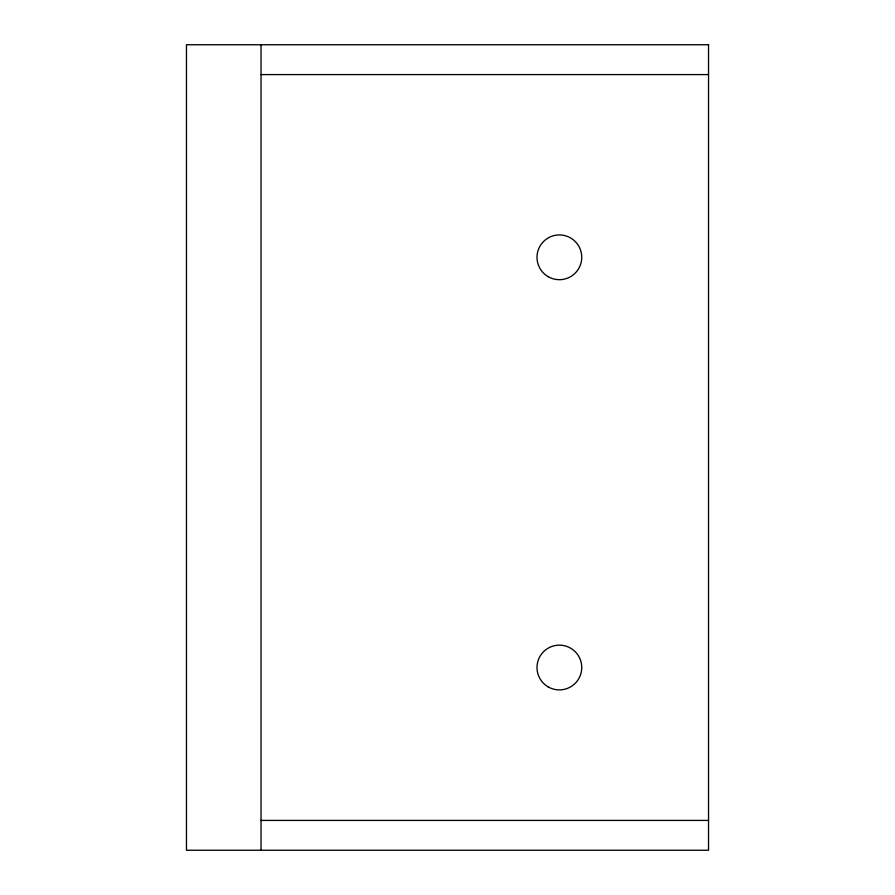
<?xml version="1.0" encoding="UTF-8"?>
<svg xmlns="http://www.w3.org/2000/svg" width="895" height="895" viewBox="0 0 895 895"><rect width="100%" height="100%" fill="white"/><g stroke="black" fill="none" stroke-linecap="round" stroke-linejoin="round"><path stroke-width="1.34" d="M261.038 74.587L708.538 74.587M261.038 820.413L708.538 820.413M261.038 44.75L261.038 850.25M708.538 44.75L186.462 44.75L186.462 850.25L708.538 850.25L708.538 44.75M548.188 686.901A22.375 22.375 0 0 0 581.75 667.525A22.375 22.375 0 0 0 548.188 648.148A22.375 22.375 0 0 0 548.188 686.901M548.188 276.689A22.375 22.375 0 0 0 581.75 257.312A22.375 22.375 0 0 0 548.188 237.936A22.375 22.375 0 0 0 548.188 276.689"/></g></svg>
